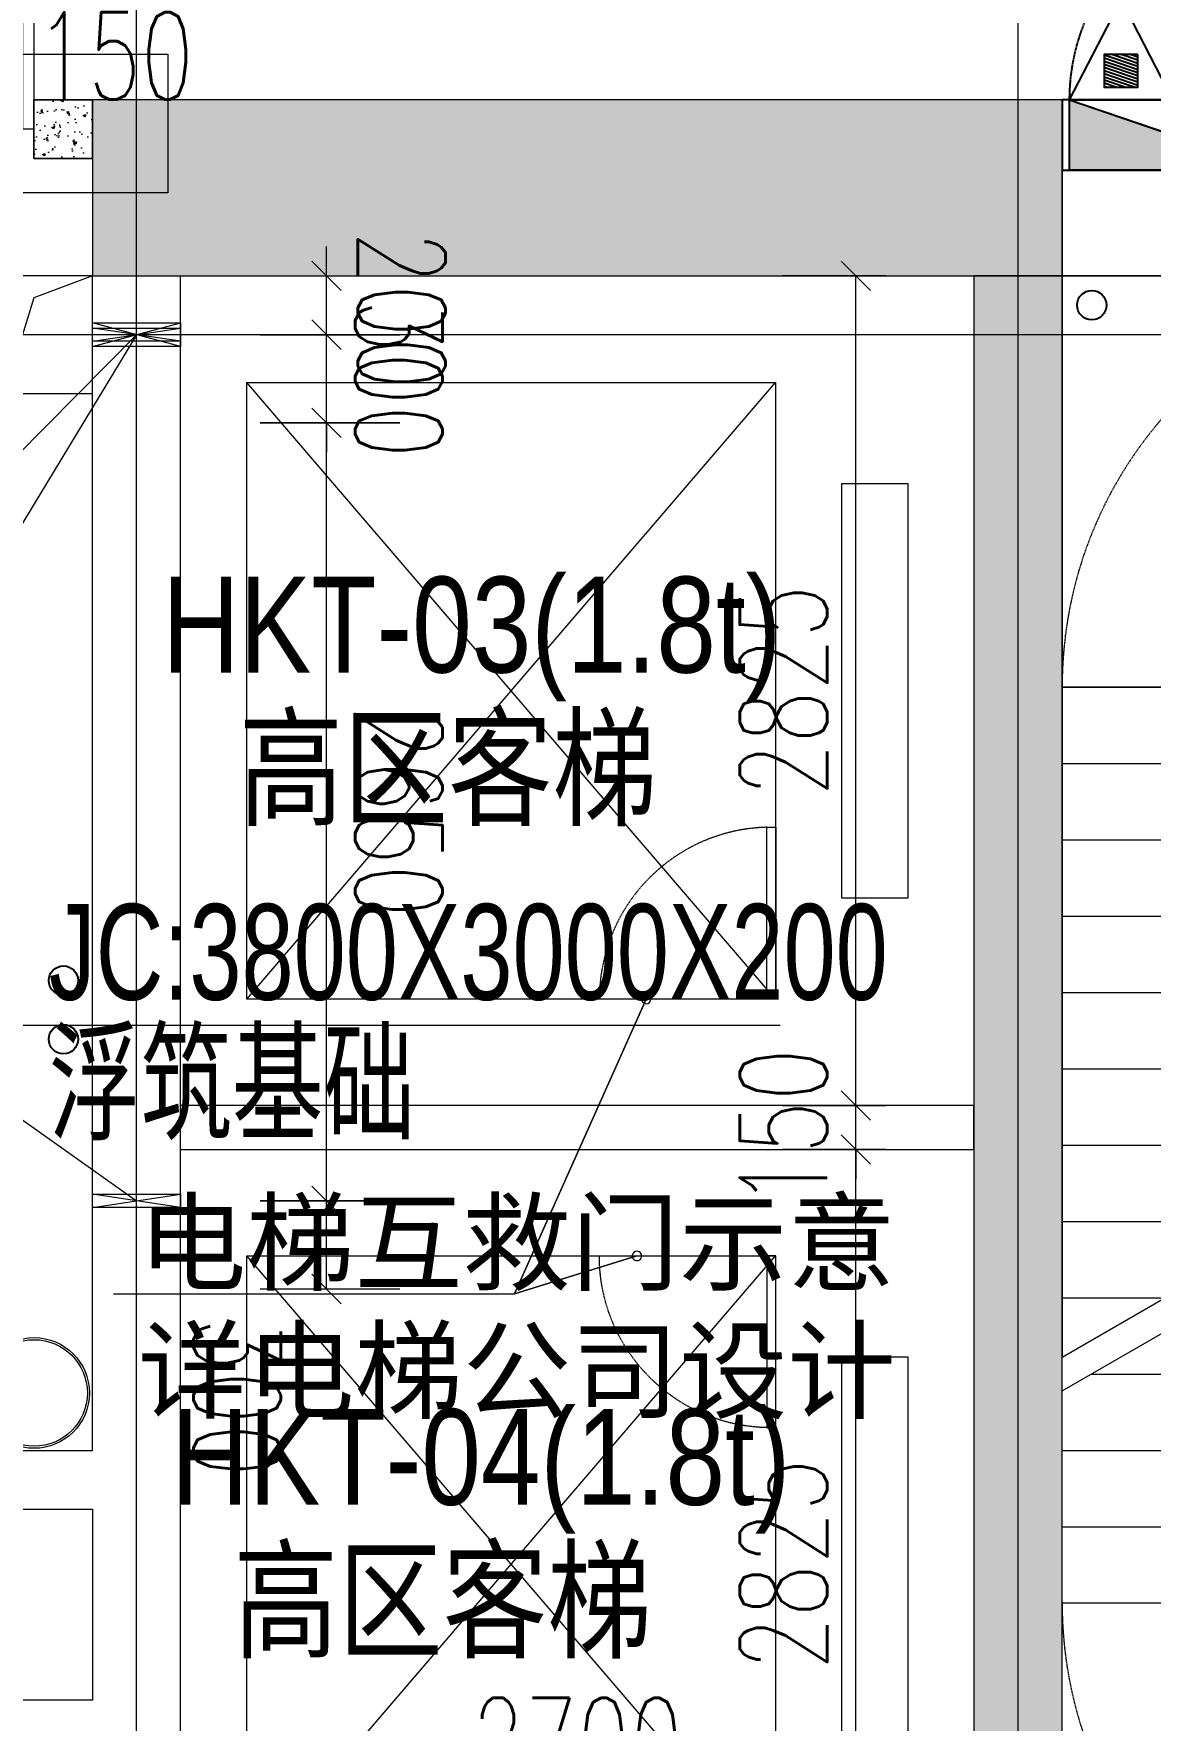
# Model space of a CAD drawing. Header units: millimetres. Extents: x 8533 to 398112, y -117646 to 105276.
# Drawn here: x 176496 to 180296, y 59436 to 65180 of the extents above; entities that cross this region are included whole.
import ezdxf

# ---------------------------------------------------------------- set-up
doc = ezdxf.new("R2010")
doc.units = ezdxf.units.MM
for name, pattern in [('IMPORT-A-D0TE-BF$0$DOTE', [0]), ('IMPORT-A-PMDT-10F$0$DASH _2_', [3.5, 2.5, -1]), ('IMPORT-A-stair-10F$0$DASH', [3.5, 2.5, -1]), ('IMPORT-P-XHS-10F$0$DASH', [3.5, 2.5, -1])]:
    doc.linetypes.add(name, pattern=pattern)
for name, color, linetype, lineweight in [('A-D0TE-BF$0$A-Axis-GRID', 1, 'IMPORT-A-D0TE-BF$0$DOTE', 13), ('A-KD-Elevator-Standard$0$A-Dims', 140, 'Continuous', 13), ('A-KD-Elevator-Standard$0$A-Dims-IDEN', 13, 'Continuous', 13), ('A-KD-Elevator-Standard$0$A-floor-LIMIT', 3, 'Continuous', 13), ('A-PMDT-10F$0$0-现浇内墙构造柱-CABR', 31, 'Continuous', 13), ('A-PMDT-10F$0$0-现浇构造外墙-CABR', 31, 'Continuous', 13), ('A-PMDT-10F$0$A-Dims-IDEN', 13, 'Continuous', 13), ('A-PMDT-10F$0$后幕墙', 3, 'Continuous', 13), ('A-PMDT-10F$0$电梯互救示意', 8, 'Continuous', 13), ('A-stair-10F$0$A-floor-STAI', 2, 'Continuous', 13), ('A-wall-10F$0$A-Dims', 140, 'Continuous', 13), ('A-wall-10F$0$A-wall-ARCH', 7, 'Continuous', 13), ('A-wall-10F$0$A-wall-COL', 30, 'Continuous', 13), ('A-wall-10F$0$DOOR_FIRE', 4, 'Continuous', 13), ('A-wall-10F$0$EVTR', 2, 'Continuous', 13), ('A-wall-10F$0$PUB_TEXT', 7, 'Continuous', 13), ('E-LD-10_18F$0$E-留洞提资', 1, 'Continuous', 13), ('H-TJ-10F$0$H-SBJCBZ', 7, 'Continuous', 13), ('H-TJ-10F$0$H-TZ-KTTG', 2, 'Continuous', 13), ('P-XHS-10F$0$PTA-JS给水立管3区', 90, 'Continuous', 25), ('P-XHS-10F$0$PTA-PS重力废水立管', 21, 'Continuous', 25), ('P-XHS-10F$0$PTA-XH消火栓立管2区', 10, 'Continuous', 25), ('P-XHS-10F$0$PTA-XH消火栓立管_1区_', 10, 'Continuous', 25), ('P-XHS-10F$0$PTA-XH消火栓箱', 10, 'Continuous', 25), ('wall-10_12F$0$S-hatch', 253, 'Continuous', 13), ('wall-10_12F$0$S-wall', 31, 'Continuous', 13), ('塔楼-ARC-10F-20250714_dwg', 8, 'Continuous', 13)]:
    doc.layers.add(name, color=color, linetype=linetype, lineweight=lineweight)
doc.styles.add('Arial', font='arial.ttf', dxfattribs={"width": 0.7, "height": 326.200771})
doc.styles.add('Arial_5', font='arial.ttf', dxfattribs={"width": 0.8, "height": 326.200771})
doc.styles.add('Simplex', font='simplex_.ttf', dxfattribs={"width": 0.705882, "height": 297.5})
doc.styles.add('Simplex_6', font='simplex_.ttf', dxfattribs={"height": 270.070922})

# ---------------------------------------------------------------- blocks, each defined once
blk = doc.blocks.new('塔楼-ARC-10F-20250714_dwg_A-D0TE-BF-2024562-10F_ARC_46_000_')
at = {"layer": 'A-D0TE-BF$0$A-Axis-GRID', "linetype": 'Continuous'}
for p, q in [((20550, 800), (20550, 12239.4)), ((23550, 800), (23550, 12239.4)), ((20550, 200), (20550, 800)), ((23550, 400), (23550, 800)), ((23550, -2700), (23550, 400)), ((20550, -5600), (20550, 200)), ((23400, 0), (19599.5, 0)), ((23689.7, 0), (23400, 0)), ((23700, 0), (23689.7, 0)), ((28150, 0), (23700, 0)), ((23550, -5750), (23550, -2700))]:
    blk.add_line(p, q, dxfattribs=at)
blk = doc.blocks.new('塔楼-ARC-10F-20250714_dwg__U153-2024597-10F_ARC_46_000_')
at = {"layer": 'H-TJ-10F$0$H-TZ-KTTG'}
for radius in [188.5, 181.5, 181.5]:
    blk.add_circle((0, 0), radius, dxfattribs=at)
blk = doc.blocks.new('塔楼-ARC-10F-20250714_dwg_H-TJ-10F-2024599-10F_ARC_46_000_')
at = {"layer": 'H-TJ-10F$0$H-SBJCBZ', "flags": 128}
blk.add_lwpolyline([(22739.8, -2353.2), (20153.6, -2353.2), (19599.5, -2700.1)], dxfattribs=at)
blk.add_blockref('塔楼-ARC-10F-20250714_dwg__U153-2024597-10F_ARC_46_000_', (20200.9, -3604.1))
at = {"layer": 'H-TJ-10F$0$H-SBJCBZ', "attachment_point": 1, "line_spacing_factor": 0.941778, "style": 'Arial'}
for s, insert, char_height, width in [('JC:3800X3000X200', (20251.4, -1938.9), 326.201, 3381.286), ('浮筑基础', (20251.4, -2382.5), 326.2, 1690.643)]:
    blk.add_mtext(s, dxfattribs=dict(at, insert=insert, char_height=char_height, width=width))
blk = doc.blocks.new('塔楼-ARC-10F-20250714_dwg_H-TJ-10F-V80-10F_ARC_46_000_')
at = {"layer": 'H-TJ-10F$0$H-SBJCBZ', "flags": 128}
blk.add_lwpolyline([(22739.8, -2353.2), (20153.6, -2353.2), (19599.5, -2700.1)], dxfattribs=at)
blk.add_blockref('塔楼-ARC-10F-20250714_dwg__U153-2024597-10F_ARC_46_000_', (20200.9, -3604.1))
at = {"layer": 'H-TJ-10F$0$H-SBJCBZ', "attachment_point": 1, "line_spacing_factor": 0.941778, "style": 'Arial'}
for s, insert, char_height, width in [('JC:3800X3000X200', (20251.4, -1938.9), 326.201, 3381.286), ('浮筑基础', (20251.4, -2382.5), 326.2, 1690.643)]:
    blk.add_mtext(s, dxfattribs=dict(at, insert=insert, char_height=char_height, width=width))
blk = doc.blocks.new('塔楼-ARC-10F-20250714_dwg_wall-10_12F-2024600-10F_ARC_46_000_')
at = {"layer": 'wall-10_12F$0$S-hatch'}
for points in [[(20400, 200), (23700, 200), (23700, 800), (20400, 800), (20400, 400)], [(23400, -5900), (23700, -5900), (23700, 200), (23400, 200), (23400, -5600), (20400, -5600), (20400, -5900), (23384.5, -5900)]]:
    blk.add_hatch(color=256, dxfattribs=at).paths.add_polyline_path(points, flags=0)
at = {"layer": 'wall-10_12F$0$S-wall'}
for p, q in [((23700, 200), (23700, 800)), ((23700, 200), (23400, 200)), ((23400, 200), (23400, -5600)), ((23400, 200), (23700, 200)), ((23700, -5900), (23700, 200))]:
    blk.add_line(p, q, dxfattribs=at)
at = {"layer": 'wall-10_12F$0$S-wall', "flags": 128}
blk.add_lwpolyline([(23700, 800), (20400, 800), (20400, 200), (23400, 200)], dxfattribs=at)
blk = doc.blocks.new('塔楼-ARC-10F-20250714_dwg_E-LD-10_18F-2024604-10F_ARC_46_000_')
at = {"layer": 'E-LD-10_18F$0$E-留洞提资', "flags": 128}
blk.add_lwpolyline([(20400, 200), (20200, 125.5), (20100, -200), (20400, -200), (20400, 200), (20100, 200), (20100, -200)], dxfattribs=at)
blk = doc.blocks.new('塔楼-ARC-10F-20250714_dwg_A-stair-10F-2024607-10F_ARC_46_000_')
at = {"layer": 'A-stair-10F$0$A-floor-STAI'}
for p, q in [((23700, 200), (23700, -1200)), ((25600, 200), (23700, 200)), ((23700, -1200), (23700, -3482)), ((23700, -1460), (24990, -1460)), ((23700, -1720), (24990, -1720)), ((23700, -1980), (24990, -1980)), ((23700, -2240), (24990, -2240)), ((23700, -2500), (24990, -2500)), ((23700, -2760), (24950.5, -2760)), ((23700, -3020), (24500.2, -3020)), ((23700, -3482), (24283.8, -3144.9)), ((23700, -3280), (24049.8, -3280)), ((23799.5, -3540), (24990, -3540)), ((23700, -4320), (23700, -3597.4)), ((23700, -3800), (24990, -3800)), ((23700, -4060), (24990, -4060)), ((24990, -4320), (23700, -4320))]:
    blk.add_line(p, q, dxfattribs=at)
at = {"layer": 'A-stair-10F$0$A-floor-STAI', "flags": 128}
blk.add_lwpolyline([(23700, -3597.4), (24310.6, -3244.9), (24264.4, -3072.6), (24470.5, -3245.5), (24422.1, -3065.1), (25050, -2702.6), (25050, -1200), (25150, -1200), (25150, -4320), (25050, -4320), (25050, -2818), (24448.9, -3165.1)], dxfattribs=at)
blk.add_lwpolyline([(23700, -1200), (24990, -1200)], close=True, dxfattribs=at)
at = {"layer": 'A-stair-10F$0$A-floor-STAI', "linetype": 'IMPORT-A-stair-10F$0$DASH'}
for centre, start, end in [((25100, -1200), 360, 180), ((25100, -1200), 0, 180), ((25100, -4320), 179.99905, 360), ((25100, -4320), 179.99905, 360)]:
    blk.add_arc(centre, 1400, start, end, dxfattribs=at)
blk = doc.blocks.new('塔楼-ARC-10F-20250714_dwg_P-XHS-10F$0$消火栓箱体_留洞750_240_-V82-10F_ARC_46_000_')
at = {"layer": 'P-XHS-10F$0$PTA-XH消火栓箱'}
h = blk.add_hatch(dxfattribs=at)
h.set_pattern_fill('FP_59', color=256, style=0, pattern_type=2)
h.set_pattern_definition([(18.925, (1106908.59, 2309253.54), (-15.591736, 5.3461195), [])])
h.paths.add_polyline_path([(1140961.5, 2311372.9), (1140847, 2311372.9), (1140847, 2311484.4), (1140961.5, 2311484.4)], flags=0)
h = blk.add_hatch(dxfattribs=at)
h.set_pattern_fill('FP_60', color=256, style=0, pattern_type=2)
h.set_pattern_definition([(18.925, (1107258.59, 2309253.54), (-15.591736, 5.3461195), [])])
h.paths.add_polyline_path([(1141311.5, 2311372.9), (1141197, 2311372.9), (1141197, 2311484.4), (1141311.5, 2311484.4)], flags=0)
blk.add_hatch(color=256, dxfattribs=at).paths.add_polyline_path([(1141429.3, 2311090.4), (1141429.3, 2311330.4), (1140729.3, 2311090.4)], flags=0)
at = {"layer": 'P-XHS-10F$0$PTA-XH消火栓立管_1区_', "color": 135}
blk.add_line((1140729.2, 2311330.4), (1140379.2, 2311936.6), dxfattribs=at)
at = {"layer": 'P-XHS-10F$0$PTA-XH消火栓立管_1区_', "color": 135, "flags": 128}
blk.add_lwpolyline([(1140704.3, 2311330.4), (1141454.3, 2311330.4), (1141454.3, 2311090.4), (1140704.3, 2311090.4)], close=True, dxfattribs=at)
at = {"layer": 'P-XHS-10F$0$PTA-XH消火栓立管_1区_', "color": 135, "linetype": 'IMPORT-P-XHS-10F$0$DASH'}
blk.add_arc((1140729.2, 2311330.4), 700, 0, 120, dxfattribs=at)
at = {"layer": 'P-XHS-10F$0$PTA-XH消火栓箱'}
for p, q in [((1141429.3, 2311330.4), (1140729.3, 2311090.4)), ((1141429.3, 2311090.4), (1141429.3, 2311330.4)), ((1140729.3, 2311090.4), (1141429.3, 2311090.4))]:
    blk.add_line(p, q, dxfattribs=at)
at = {"layer": 'P-XHS-10F$0$PTA-XH消火栓箱', "flags": 128}
for points in [[(1140904.3, 2311669.5), (1140729.3, 2311330.4), (1141079.2, 2311330.4)], [(1141254.3, 2311669.5), (1141079.3, 2311330.4), (1141429.2, 2311330.4)]]:
    blk.add_lwpolyline(points, close=True, dxfattribs=at)
for points in [[(1140847, 2311484.4), (1140961.5, 2311484.4), (1140961.5, 2311372.9), (1140847, 2311372.9), (1140847, 2311484.4)], [(1141197, 2311484.4), (1141311.5, 2311484.4), (1141311.5, 2311372.9), (1141197, 2311372.9), (1141197, 2311484.4)], [(1141429.3, 2311330.4), (1141079.3, 2311330.4), (1140729.3, 2311330.4), (1141429.3, 2311330.4), (1140729.3, 2311330.4), (1140729.3, 2311090.4), (1141429.3, 2311090.4), (1141429.3, 2311330.4), (1140729.3, 2311090.4)]]:
    blk.add_lwpolyline(points, dxfattribs=at)
blk = doc.blocks.new('塔楼-ARC-10F-20250714_dwg_P-XHS-10F-2024623-10F_ARC_46_000_')
at = {"layer": 'P-XHS-10F$0$PTA-JS给水立管3区'}
blk.add_circle((20300.9, -2199.6), 50, dxfattribs=at)
at = {"layer": 'P-XHS-10F$0$PTA-PS重力废水立管'}
blk.add_circle((20300.9, -2399.6), 50, dxfattribs=at)
at = {"layer": 'P-XHS-10F$0$PTA-XH消火栓立管2区'}
blk.add_circle((23800.9, 100.4), 50, dxfattribs=at)
at = {"extrusion": (0, 0, -1), "zscale": -1, "rotation": 359.9856960209426}
blk.add_blockref('塔楼-ARC-10F-20250714_dwg_P-XHS-10F$0$消火栓箱体_留洞750_240_-V82-10F_ARC_46_000_', (-1165731.7, -2310245.4), dxfattribs=at)
blk = doc.blocks.new('塔楼-ARC-10F-20250714_dwg_A-KD-Elevator-Standard$0$_ArchTick-2024624-10F_ARC_46_000_')
at = {"layer": 'A-KD-Elevator-Standard$0$A-Dims'}
blk.add_line((-0.5, -0.5), (0.5, 0.5), dxfattribs=at)
blk = doc.blocks.new('塔楼-ARC-10F-20250714_dwg_A-KD-Elevator-Standard$0$_ArchTick-V87-10F_ARC_46_000_')
at = {"layer": 'A-KD-Elevator-Standard$0$A-Dims'}
for p, q in [((-0.5, -0.5), (0, 0)), ((0, 0), (0.5, 0.5))]:
    blk.add_line(p, q, dxfattribs=at)
blk = doc.blocks.new('塔楼-ARC-10F-20250714_dwg_A-KD-Elevator-Standard-2024625-10F_ARC_46_000_')
at = {"layer": 'A-KD-Elevator-Standard$0$A-Dims'}
for p, q in [((21196, 200), (21196, 300)), ((20970.7, 200), (21446, 200)), ((20970.7, -3250), (21446, -3250))]:
    blk.add_line(p, q, dxfattribs=at)
at = {"layer": 'A-KD-Elevator-Standard$0$A-Dims', "flags": 128}
for points in [[(21196, -100), (21196, 0), (21196, 200)], [(21196, -300), (21196, 0), (21196, 100)], [(21196, -3250), (21196, -2950), (21196, -300), (21196, -400)]]:
    blk.add_lwpolyline(points, dxfattribs=at)
for points in [[(21446, 0), (20970.7, 0)], [(21446, -300), (20970.7, -300)], [(21446, -2950), (20970.7, -2950)]]:
    blk.add_lwpolyline(points, close=True, dxfattribs=at)
at = {"layer": 'A-KD-Elevator-Standard$0$A-Dims-IDEN', "flags": 128}
blk.add_lwpolyline([(19300.4, -2062.8), (17555.6, -2062.8), (16450, 0), (17684.4, -1350.6), (19214.3, -1350.6), (20550, 0), (19300.4, -2062.8), (20550, -2950)], dxfattribs=at)
at = {"layer": 'A-KD-Elevator-Standard$0$A-floor-LIMIT'}
for p, q in [((20700, -40), (20400, 40)), ((20700, -22.5), (20400, 22.5)), ((20700, -2972.5), (20400, -2927.5))]:
    blk.add_line(p, q, dxfattribs=at)
at = {"layer": 'A-KD-Elevator-Standard$0$A-floor-LIMIT', "flags": 128}
for points in [[(20400, -40), (20400, 40), (20700, 40), (20700, -40), (20400, -40), (20700, 40)], [(20400, -22.5), (20400, 22.5), (20700, 22.5), (20700, -22.5), (20400, -22.5), (20700, 22.5)], [(20400, -2972.5), (20400, -2927.5), (20700, -2927.5), (20700, -2972.5), (20400, -2972.5), (20700, -2927.5)]]:
    blk.add_lwpolyline(points, dxfattribs=at)
for name, p, xscale, yscale, zscale, rotation in [('塔楼-ARC-10F-20250714_dwg_A-KD-Elevator-Standard$0$_ArchTick-V87-10F_ARC_46_000_', (21196, 200), 99.99999999999999, 99.99999999999999, 99.99999999999999, 270.0001024178487), ('塔楼-ARC-10F-20250714_dwg_A-KD-Elevator-Standard$0$_ArchTick-2024624-10F_ARC_46_000_', (21196, 0), 100, 100, 100, 270.0001024178488), ('塔楼-ARC-10F-20250714_dwg_A-KD-Elevator-Standard$0$_ArchTick-2024624-10F_ARC_46_000_', (21196, 0), 100, 100, 100, 90.0001024178487), ('塔楼-ARC-10F-20250714_dwg_A-KD-Elevator-Standard$0$_ArchTick-2024624-10F_ARC_46_000_', (21196, -300), 100, 100, 100, 90.00010241784874), ('塔楼-ARC-10F-20250714_dwg_A-KD-Elevator-Standard$0$_ArchTick-2024624-10F_ARC_46_000_', (21196, -300), 100, 100, 100, 90.00010241784886), ('塔楼-ARC-10F-20250714_dwg_A-KD-Elevator-Standard$0$_ArchTick-2024624-10F_ARC_46_000_', (21196, -2950), 99.99999999999999, 99.99999999999999, 99.99999999999999, 90.00010241784864), ('塔楼-ARC-10F-20250714_dwg_A-KD-Elevator-Standard$0$_ArchTick-2024624-10F_ARC_46_000_', (21196, -2950), 100, 100, 100, 270.0001024178487), ('塔楼-ARC-10F-20250714_dwg_A-KD-Elevator-Standard$0$_ArchTick-2024624-10F_ARC_46_000_', (21196, -3250), 99.99999999999999, 99.99999999999999, 99.99999999999999, 270.0001024178487)]:
    blk.add_blockref(name, p, dxfattribs=dict(xscale=xscale, yscale=yscale, zscale=zscale, rotation=rotation))
at = {"layer": 'A-KD-Elevator-Standard$0$A-Dims', "color": 7, "char_height": 297.5, "attachment_point": 2, "rotation": 270.0001, "line_spacing_factor": 1.125731, "style": 'Simplex'}
for s, insert, width in [('200', (21601, 82.2), 688.422), ('300', (21590.9, -150), 688.422), ('2650', (21590.9, -1625), 917.896), ('300', (21040.9, -3620), 688.422)]:
    blk.add_mtext(s, dxfattribs=dict(at, insert=insert, width=width))
blk = doc.blocks.new('塔楼-ARC-10F-20250714_dwg_A-KD-Elevator-Standard-10_18F-2024626-10F_ARC_46_000_')
blk.add_blockref('塔楼-ARC-10F-20250714_dwg_A-KD-Elevator-Standard-2024625-10F_ARC_46_000_', (0, 0))
blk = doc.blocks.new('塔楼-ARC-10F-20250714_dwg_A-PMDT-10F$0$gteswd5r-2024765-10F_ARC_46_000_')
at = {"layer": 'A-PMDT-10F$0$电梯互救示意', "linetype": 'IMPORT-A-PMDT-10F$0$DASH _2_', "flags": 128}
blk.add_lwpolyline([(115461, 315949), (116046, 315949), (116046, 315919), (115461, 315919), (115461, 315949)], dxfattribs=at)
at = {"layer": 'A-PMDT-10F$0$电梯互救示意', "linetype": 'IMPORT-A-PMDT-10F$0$DASH _2_'}
blk.add_arc((116046, 315934), 585, 181.46774, 269.99846, dxfattribs=at)
blk = doc.blocks.new('塔楼-ARC-10F-20250714_dwg_A-PMDT-10F$0$gteswd5r-2024764-10F_ARC_46_000_')
at = {"layer": 'A-PMDT-10F$0$电梯互救示意', "linetype": 'IMPORT-A-PMDT-10F$0$DASH _2_', "flags": 128}
blk.add_lwpolyline([(115461, 315949), (116046, 315949), (116046, 315919), (115461, 315919), (115461, 315949)], dxfattribs=at)
at = {"layer": 'A-PMDT-10F$0$电梯互救示意', "linetype": 'IMPORT-A-PMDT-10F$0$DASH _2_'}
blk.add_arc((116046, 315934), 585, 181.46774, 269.99846, dxfattribs=at)
blk = doc.blocks.new('塔楼-ARC-10F-20250714_dwg_A-wall-10F$0$$DorLib2D$00000002-2024800-10F_ARC_46_000_')
at = {"layer": 'A-wall-10F$0$DOOR_FIRE'}
for p, q in [((18700.1, 800), (18700.1, 1431.2)), ((20200.1, 1431.2), (20200.1, 800)), ((18700.1, 700), (18700.1, 800)), ((20200.1, 800), (20200.1, 700))]:
    blk.add_line(p, q, dxfattribs=at)
at = {"layer": 'A-wall-10F$0$DOOR_FIRE', "flags": 128}
for points in [[(18700.1, 1431.2), (18737.6, 1431.2), (18737.6, 700), (18700.1, 700)], [(20199.9, 700), (20162.6, 700), (20162.6, 1431.2), (20200.1, 1431.2)]]:
    blk.add_lwpolyline(points, dxfattribs=at)
at = {"layer": 'A-wall-10F$0$DOOR_FIRE'}
for centre, radius, start, end in [((18718.9, 700), 731.3, 0, 88.53072), ((20181.4, 700), 731.2, 91.46928, 180)]:
    blk.add_arc(centre, radius, start, end, dxfattribs=at)
blk = doc.blocks.new('塔楼-ARC-10F-20250714_dwg_A-wall-10F$0$_ArchTick-2024809-10F_ARC_46_000_')
at = {"layer": 'A-wall-10F$0$A-Dims'}
blk.add_line((-0.5, -0.5), (0.5, 0.5), dxfattribs=at)
blk = doc.blocks.new('塔楼-ARC-10F-20250714_dwg_A-wall-10F-2024810-10F_ARC_46_000_')
at = {"layer": 'A-wall-10F$0$A-Dims'}
for p, q in [((23100, 200), (22747.7, 200)), ((22997.7, -2625), (22997.7, 200))]:
    blk.add_line(p, q, dxfattribs=at)
at = {"layer": 'A-wall-10F$0$A-Dims', "flags": 128}
for points in [[(22997.7, -2775), (22997.7, -2625), (22997.7, -2525)], [(22747.7, -2625), (23100, -2625), (22747.7, -2625)], [(22747.7, -2775), (23100, -2775), (22747.7, -2775)], [(22997.7, -5600), (22997.7, -2775), (22997.7, -2875)]]:
    blk.add_lwpolyline(points, dxfattribs=at)
at = {"layer": 'A-wall-10F$0$A-wall-ARCH'}
blk.add_line((20400, 600), (20400, 800), dxfattribs=at)
at = {"layer": 'A-wall-10F$0$A-wall-ARCH', "flags": 128}
for points in [[(20399.9, 800), (20200.1, 800), (20200.1, 600), (20399.9, 600)], [(16600, -5600), (16600, -4850), (20400, -4850), (20400, -5600), (20700, -5600), (20700, -4750), (20700, -3900), (20700, -2700), (20700, 200)], [(16600, 200), (16600, -3800), (20400, -3800), (20400, -2700), (20400, 200)]]:
    blk.add_lwpolyline(points, dxfattribs=at)
for points in [[(25600, 200), (25600, 800), (23700, 800), (23700, 200)], [(20400, -4000), (20400, -4650), (16600, -4650), (16600, -4000)]]:
    blk.add_lwpolyline(points, close=True, dxfattribs=at)
at = {"layer": 'A-wall-10F$0$A-wall-COL'}
blk.add_line((23700, -5900), (23700, 200), dxfattribs=at)
at = {"layer": 'A-wall-10F$0$A-wall-COL', "flags": 128}
for points in [[(23700, 200), (23700, 800), (23550, 800), (20400, 800), (20400, 200), (23400, 200)], [(23400, 200), (23400, -5600), (20400, -5600), (20400, -5900)]]:
    blk.add_lwpolyline(points, dxfattribs=at)
at = {"layer": 'A-wall-10F$0$EVTR'}
for p, q in [((20925, -2262.5), (22725, -162.5)), ((20925, -5237.5), (22725, -3137.5))]:
    blk.add_line(p, q, dxfattribs=at)
at = {"layer": 'A-wall-10F$0$EVTR', "flags": 128}
for points in [[(20700, 200), (23400, 200), (23400, -5600), (20700, -5600)], [(23175, -1918.8), (22950, -1918.8), (22950, -506.3), (23175, -506.3)], [(23175, -4893.8), (22950, -4893.8), (22950, -3481.3), (23175, -3481.3)]]:
    blk.add_lwpolyline(points, close=True, dxfattribs=at)
for points in [[(22725, -2262.5), (20925, -2262.5), (20925, -162.5), (22725, -162.5), (22725, -2262.5), (20925, -162.5)], [(22725, -5237.5), (20925, -5237.5), (20925, -3137.5), (22725, -3137.5), (22725, -5237.5), (20925, -3137.5)]]:
    blk.add_lwpolyline(points, dxfattribs=at)
at = {"layer": 'A-wall-10F$0$EVTR', "color": 4, "flags": 128}
blk.add_lwpolyline([(20700, -2775), (23400, -2775), (23400, -2625), (20700, -2625)], dxfattribs=at)
blk.add_blockref('塔楼-ARC-10F-20250714_dwg_A-wall-10F$0$$DorLib2D$00000002-2024800-10F_ARC_46_000_', (0, 0))
at = {"xscale": 100, "yscale": 100, "zscale": 100}
for p, rotation in [((22997.7, 200), 90), ((22997.7, -2625), 270), ((22997.7, -2625), 270), ((22997.7, -2775), 90), ((22997.7, -2775), 90)]:
    blk.add_blockref('塔楼-ARC-10F-20250714_dwg_A-wall-10F$0$_ArchTick-2024809-10F_ARC_46_000_', p, dxfattribs=dict(at, rotation=rotation))
at = {"layer": 'A-wall-10F$0$A-Dims', "color": 7, "char_height": 297.5, "attachment_point": 2, "line_spacing_factor": 1.125731, "style": 'Simplex'}
for s, insert, width in [('150', (20475, 1098.2), 641.81), ('2700', (22050, -4642.6), 917.896)]:
    blk.add_mtext(s, dxfattribs=dict(at, insert=insert, width=width))
at = {"layer": 'A-wall-10F$0$A-Dims', "color": 7, "char_height": 297.5, "attachment_point": 2, "rotation": 90, "line_spacing_factor": 1.125731, "style": 'Simplex'}
for s, insert, width in [('2825', (22602.8, -1212.5), 917.896), ('150', (22602.8, -2700), 641.81), ('2825', (22602.8, -4187.5), 917.896)]:
    blk.add_mtext(s, dxfattribs=dict(at, insert=insert, width=width))
at = {"layer": 'A-wall-10F$0$PUB_TEXT', "attachment_point": 1, "line_spacing_factor": 0.941778, "style": 'Arial_5'}
for s, insert, char_height, width in [('HKT-03(1.8t)', (20637.6, -824.4), 326.201, 2916.359), ('高区客梯', (20897.6, -1312.3), 326.2, 1944.239), ('HKT-04(1.8t)', (20668.7, -3658.8), 326.201, 2916.359), ('高区客梯', (20879.9, -4146.7), 326.2, 1944.239)]:
    blk.add_mtext(s, dxfattribs=dict(at, insert=insert, char_height=char_height, width=width))
blk = doc.blocks.new('塔楼-ARC-10F-20250714_dwg_A-PMDT-10F$0$scsccacccasc-2024811-10F_ARC_46_000_')
at = {"layer": 'A-PMDT-10F$0$0-现浇内墙构造柱-CABR'}
h = blk.add_hatch(dxfattribs=at)
h.set_pattern_fill('FP_70', color=8, style=0, pattern_type=2)
h.set_pattern_definition([(50, (-1212510.41, -95523.95), (91.0919515, -7.9692214), [9.525, -104.775]), (355, (-1212510.41, -95523.95), (-17.6212137, 95.528304), [7.62, -83.82]), (100.451, (-1212502.82, -95524.61), (73.47116, 87.5588356), [8.095, -89.045]), (46.184, (-1212510.41, -95498.55), (135.5397932, -21.0212763), [14.288, -157.163]), (96.636, (-1212499.11, -95500.3), (118.7016924, 123.714161), [12.142, -133.567]), (351.184, (-1212510.41, -95498.55), (118.701732, 123.7121415), [11.43, -125.73]), (21, (-1212497.71, -95504.9), (75.807619, -51.133226), [9.525, -104.775]), (326, (-1212497.71, -95504.9), (30.90118, 92.0938712), [7.62, -83.82]), (71.451, (-1212491.39, -95509.16), (106.7086904, 40.961158), [8.095, -89.045]), (37.5, (-1212510.41, -95523.948), (1.5441614, 42.2775379), [0, -82.804, 0, -85.09, -84.137]), (37.5, (-1212510.41, -95523.948), (1.5441614, 42.2775379), [-167.894, 0, -84.137]), (7.5, (-1212510.41, -95523.95), (33.40971906, 50.0903735), [0, -48.514, 0, -80.899, -32.068]), (7.5, (-1212510.41, -95523.95), (33.40971906, 50.0903735), [-129.413, 0, -32.068]), (327.5, (-1212538.73, -95523.948), (67.7955125, -2.86403464), [0, -31.75, 0, -99.06, -131.445]), (327.5, (-1212538.73, -95523.948), (67.7955125, -2.86403464), [-130.81, 0, -131.445]), (317.5, (-1212551.43, -95523.95), (74.0641054, 12.713012), [0, -41.275, 0, -65.786, -93.345]), (317.5, (-1212551.43, -95523.95), (74.0641054, 12.713012), [-107.061, 0, -93.345])])
h.paths.add_polyline_path([(1445349.7, 189034.9), (1445349.7, 189234.9), (1445149.7, 189234.9), (1445149.7, 189034.9)], flags=0)
at = {"layer": 'A-PMDT-10F$0$0-现浇构造外墙-CABR', "color": 8, "flags": 128}
blk.add_lwpolyline([(1445149.7, 189234.9), (1445349.7, 189234.9), (1445349.7, 189034.9), (1445149.7, 189034.9)], close=True, dxfattribs=at)
blk = doc.blocks.new('塔楼-ARC-10F-20250714_dwg_A-PMDT-10F-2024812-10F_ARC_46_000_')
at = {"layer": 'A-PMDT-10F$0$A-Dims-IDEN', "flags": 128}
blk.add_lwpolyline([(20470.9, -3266.4), (21836, -3266.4), (22252.9, -3137.5), (21836, -3266.4), (22284.7, -2262.5), (21836, -3266.4)], dxfattribs=at)
at = {"layer": 'A-PMDT-10F$0$A-Dims-IDEN'}
for centre, start, end in [((22284.7, -2262.5), 65.91678, 245.91678), ((22284.7, -2262.5), 65.91678, 245.91678), ((22284.7, -2262.5), 245.91678, 65.91678), ((22284.7, -2262.5), 245.91678, 65.91678), ((22252.9, -3137.5), 17.18413, 197.18413), ((22252.9, -3137.5), 17.18413, 197.18413), ((22252.9, -3137.5), 197.18413, 17.18413), ((22252.9, -3137.5), 197.18413, 17.18413)]:
    blk.add_arc(centre, 16, start, end, dxfattribs=at)
at = {"layer": 'A-PMDT-10F$0$后幕墙', "linetype": 'IMPORT-A-PMDT-10F$0$DASH _2_'}
for p, q in [((20656, 800), (20656, 483.2)), ((20400, 483.2), (16600, 483.2)), ((20656, 483.2), (20400, 483.2))]:
    blk.add_line(p, q, dxfattribs=at)
at = {"layer": 'A-PMDT-10F$0$后幕墙', "linetype": 'IMPORT-A-PMDT-10F$0$DASH _2_', "flags": 128}
blk.add_lwpolyline([(16293.6, 955.4), (20656, 955.4), (20656, 800)], dxfattribs=at)
for name, p in [('塔楼-ARC-10F-20250714_dwg_A-wall-10F-2024810-10F_ARC_46_000_', (0, 0)), ('塔楼-ARC-10F-20250714_dwg_A-D0TE-BF-2024562-10F_ARC_46_000_', (0, 0)), ('塔楼-ARC-10F-20250714_dwg_P-XHS-10F-2024623-10F_ARC_46_000_', (0, 0)), ('塔楼-ARC-10F-20250714_dwg_H-TJ-10F-2024599-10F_ARC_46_000_', (0, 0)), ('塔楼-ARC-10F-20250714_dwg_H-TJ-10F-V80-10F_ARC_46_000_', (0, 0)), ('塔楼-ARC-10F-20250714_dwg_A-PMDT-10F$0$scsccacccasc-2024811-10F_ARC_46_000_', (-1424949.8, -188434.9)), ('塔楼-ARC-10F-20250714_dwg_wall-10_12F-2024600-10F_ARC_46_000_', (0, 0)), ('塔楼-ARC-10F-20250714_dwg_A-KD-Elevator-Standard-10_18F-2024626-10F_ARC_46_000_', (0, 0)), ('塔楼-ARC-10F-20250714_dwg_E-LD-10_18F-2024604-10F_ARC_46_000_', (0, 0)), ('塔楼-ARC-10F-20250714_dwg_A-stair-10F-2024607-10F_ARC_46_000_', (0, 0))]:
    blk.add_blockref(name, p)
at = {"rotation": 270.003084120941}
blk.add_blockref('塔楼-ARC-10F-20250714_dwg_A-PMDT-10F$0$gteswd5r-2024765-10F_ARC_46_000_', (-293230.2, 113766.5), dxfattribs=at)
at = {"extrusion": (0, 0, -1), "zscale": -1, "rotation": 90.00308412094101}
blk.add_blockref('塔楼-ARC-10F-20250714_dwg_A-PMDT-10F$0$gteswd5r-2024764-10F_ARC_46_000_', (293230.2, -119166.5), dxfattribs=at)
at = {"layer": 'A-PMDT-10F$0$A-Dims-IDEN', "color": 7, "char_height": 270.07, "width": 3053.154, "attachment_point": 1, "line_spacing_factor": 1.125731, "style": 'Simplex_6'}
for s, insert in [('电梯互救门示意', (20554.9, -2957)), ('详电梯公司设计', (20554.9, -3392.9))]:
    blk.add_mtext(s, dxfattribs=dict(at, insert=insert))
blk = doc.blocks.new('塔楼-ARC-10F-20250714_dwg-2024558-10F_ARC_46_000_')
blk.add_blockref('塔楼-ARC-10F-20250714_dwg_A-PMDT-10F-2024812-10F_ARC_46_000_', (1173208, 610815.5))

msp = doc.modelspace()

# ---------------------------------------------------------------- block references
at = {"layer": '塔楼-ARC-10F-20250714_dwg', "color": 7}
msp.add_blockref('塔楼-ARC-10F-20250714_dwg-2024558-10F_ARC_46_000_', (-1016911.6, -546660.4), dxfattribs=at)

doc.saveas('drawing.dxf')
